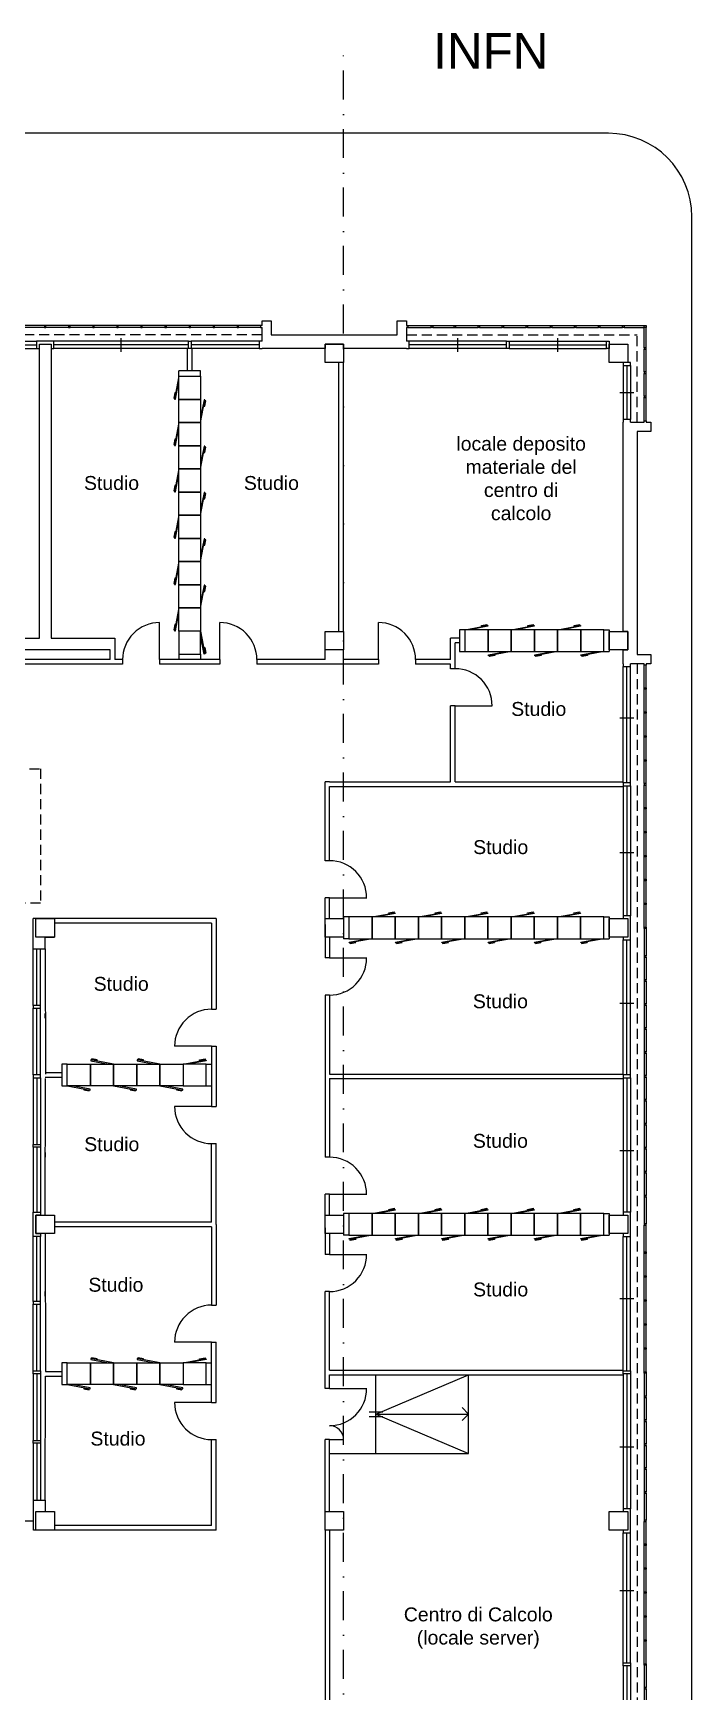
# Model space of a CAD drawing. Header units: millimetres. Extents: x 1461 to 2567, y 872 to 1347.
# Drawn here: x 2453 to 2566.7, y 1056.4 to 1342.8 of the extents above; entities that cross this region are included whole.
import ezdxf
from ezdxf.enums import TextEntityAlignment as Align

# ---------------------------------------------------------------- set-up
doc = ezdxf.new("R2010")
doc.units = ezdxf.units.MM
for name, pattern in [('CONTINUA', [0]), ('HIDDEN', [0.375, 0.25, -0.125]), ('TRATTO-PUNTO', [1, 0.5, -0.25, 0, -0.25])]:
    doc.linetypes.add(name, pattern=pattern)
for name, color, linetype in [('arredi', 143, 'Continuous'), ('DIVISIONE', 5, 'Continuous'), ('PROIEZIONI', 4, 'CONTINUA'), ('SEZIONI', 7, 'Continuous'), ('TESTO', 7, 'Continuous')]:
    doc.layers.add(name, color=color, linetype=linetype)
doc.styles.add('Arial', font='Arial.ttf')

# ---------------------------------------------------------------- blocks, each defined once
blk = doc.blocks.new('MODULOPARETEATTREZZATA')
at = {"linetype": 'Continuous'}
for p, q in [((47, 0), (0, 0)), ((0, 0), (0, -50)), ((47, 0), (56.2, -49.1)), ((47, -50), (47, 0)), ((54.3, -49.5), (47, -10.8)), ((54.9, -35.7), (55.9, -35.5)), ((57.1, -47.5), (54.9, -35.7)), ((55.9, -35.5), (58.1, -47.3)), ((0, -50), (47, -50)), ((56.2, -49.1), (54.3, -49.5)), ((58.1, -47.3), (57.1, -47.5))]:
    blk.add_line(p, q, dxfattribs=at)

msp = doc.modelspace()

# ---------------------------------------------------------------- linework, layer by layer
at = {"layer": 'arredi'}
for p, q in [((2478.13, 1283.55), (2478.13, 1284.47)), ((2481.89, 1284.47), (2478.13, 1284.47)), ((2481.89, 1283.55), (2481.89, 1284.47)), ((2551.54, 1239.79), (2552.46, 1239.79)), ((2552.46, 1239.79), (2552.46, 1236.03)), ((2478.13, 1235.55), (2478.13, 1234.63)), ((2481.89, 1235.55), (2481.89, 1234.63)), ((2551.54, 1236.03), (2552.46, 1236.03)), ((2506.57, 1190.19), (2506.57, 1186.43)), ((2507.51, 1190.19), (2506.57, 1190.19)), ((2551.51, 1190.19), (2552.46, 1190.19)), ((2552.46, 1190.19), (2552.46, 1186.43)), ((2507.51, 1186.43), (2506.57, 1186.43)), ((2551.51, 1186.43), (2552.46, 1186.43)), ((2482.86, 1164.79), (2483.78, 1164.79)), ((2482.86, 1161.03), (2483.78, 1161.03)), ((2507.51, 1138.99), (2506.57, 1138.99)), ((2551.51, 1138.99), (2552.46, 1138.99)), ((2552.46, 1138.99), (2552.46, 1135.23)), ((2507.51, 1135.23), (2506.57, 1135.23)), ((2551.51, 1135.23), (2552.46, 1135.23)), ((2482.86, 1113.2), (2483.78, 1113.2)), ((2482.86, 1109.44), (2483.78, 1109.44))]:
    msp.add_line(p, q, dxfattribs=at)
at = {"layer": 'arredi', "ltscale": 0.5}
for p, q in [((2526.62, 1239.79), (2526.62, 1236.03)), ((2527.54, 1239.79), (2526.62, 1239.79)), ((2552.46, 1236.31), (2552.46, 1239.51)), ((2526.62, 1236.03), (2527.54, 1236.03)), ((2506.57, 1189.91), (2506.57, 1186.71)), ((2457.94, 1164.79), (2457.94, 1161.03)), ((2458.86, 1164.79), (2457.94, 1164.79)), ((2457.94, 1161.03), (2458.86, 1161.03)), ((2552.46, 1135.51), (2552.46, 1138.71)), ((2457.94, 1113.2), (2457.94, 1109.44)), ((2458.86, 1113.2), (2457.94, 1113.2)), ((2457.94, 1109.44), (2458.86, 1109.44))]:
    msp.add_line(p, q, dxfattribs=at)
at = {"layer": 'DIVISIONE', "color": 200, "linetype": 'TRATTO-PUNTO', "ltscale": 10}
msp.add_line((2506.57, 917.25), (2506.57, 1339.72), dxfattribs=at)
at = {"layer": 'PROIEZIONI', "linetype": 'Continuous', "ltscale": 0.5}
for p, q in [((2552.32, 1325.51), (1540.49, 1325.51)), ((2566.72, 963.72), (2566.72, 1311.11))]:
    msp.add_line(p, q, dxfattribs=at)
at = {"layer": 'PROIEZIONI', "ltscale": 0.5}
for p, q in [((2454.93, 1292.32), (2451.01, 1292.32)), ((2454.93, 1291.96), (2451.01, 1291.96)), ((2459.09, 1292.32), (2455.17, 1292.32)), ((2459.09, 1291.96), (2455.17, 1291.96)), ((2463.25, 1292.32), (2459.33, 1292.32)), ((2463.25, 1291.96), (2459.33, 1291.96)), ((2467.41, 1292.32), (2463.49, 1292.32)), ((2467.41, 1291.96), (2463.49, 1291.96)), ((2471.57, 1292.32), (2467.65, 1292.32)), ((2471.57, 1291.96), (2467.65, 1291.96)), ((2475.73, 1292.32), (2471.81, 1292.32)), ((2475.73, 1291.96), (2471.81, 1291.96)), ((2479.89, 1292.32), (2475.97, 1292.32)), ((2479.89, 1291.96), (2475.97, 1291.96)), ((2484.05, 1292.32), (2480.13, 1292.32)), ((2484.05, 1291.96), (2480.13, 1291.96)), ((2488.21, 1292.32), (2484.29, 1292.32)), ((2488.21, 1291.96), (2484.29, 1291.96)), ((2492.25, 1292.32), (2488.45, 1292.32)), ((2492.25, 1291.96), (2488.45, 1291.96)), ((2517.69, 1292.32), (2521.73, 1292.32)), ((2517.69, 1291.96), (2521.73, 1291.96)), ((2521.97, 1292.32), (2525.89, 1292.32)), ((2521.97, 1291.96), (2525.89, 1291.96)), ((2525.89, 1292.32), (2529.81, 1292.32)), ((2525.89, 1291.96), (2529.81, 1291.96)), ((2530.05, 1292.32), (2533.97, 1292.32)), ((2530.05, 1291.96), (2533.97, 1291.96)), ((2534.21, 1292.32), (2538.13, 1292.32)), ((2534.21, 1291.96), (2538.13, 1291.96)), ((2538.37, 1292.32), (2542.29, 1292.32)), ((2538.37, 1291.96), (2542.29, 1291.96)), ((2542.53, 1292.32), (2546.45, 1292.32)), ((2542.53, 1291.96), (2546.45, 1291.96)), ((2546.69, 1292.32), (2550.61, 1292.32)), ((2546.69, 1291.96), (2550.61, 1291.96)), ((2550.85, 1292.32), (2554.77, 1292.32)), ((2550.85, 1291.96), (2554.77, 1291.96)), ((2555.01, 1292.32), (2558.51, 1292.32)), ((2555.01, 1291.96), (2558.51, 1291.96)), ((2558.51, 1288.46), (2558.51, 1291.96)), ((2558.86, 1288.46), (2558.86, 1291.96)), ((2430.33, 1289.6), (2453.57, 1289.6)), ((2430.33, 1288.96), (2453.57, 1288.96)), ((2479.77, 1289.6), (2456.53, 1289.6)), ((2479.77, 1288.96), (2456.53, 1288.96)), ((2468.15, 1287.76), (2468.15, 1290.16)), ((2492.01, 1289.6), (2480.25, 1289.6)), ((2492.01, 1288.96), (2480.25, 1288.96)), ((2534.71, 1289.6), (2517.93, 1289.6)), ((2534.71, 1288.96), (2517.93, 1288.96)), ((2526.32, 1287.76), (2526.32, 1290.16)), ((2535.19, 1289.6), (2551.98, 1289.6)), ((2535.19, 1288.96), (2551.98, 1288.96)), ((2543.58, 1287.76), (2543.58, 1290.16)), ((2430.33, 1288.32), (2453.57, 1288.32)), ((2479.77, 1288.32), (2456.53, 1288.32)), ((2492.01, 1288.32), (2480.25, 1288.32)), ((2534.71, 1288.32), (2517.93, 1288.32)), ((2535.19, 1288.32), (2551.98, 1288.32)), ((2558.51, 1284.3), (2558.51, 1288.22)), ((2558.86, 1284.3), (2558.86, 1288.22)), ((2554.86, 1285.43), (2554.86, 1276.1)), ((2555.5, 1285.43), (2555.5, 1276.1)), ((2556.14, 1285.43), (2556.14, 1276.1)), ((2558.51, 1280.14), (2558.51, 1284.06)), ((2558.86, 1280.14), (2558.86, 1284.06)), ((2554.3, 1280.77), (2556.7, 1280.77)), ((2558.51, 1275.86), (2558.51, 1279.96)), ((2558.86, 1275.86), (2558.86, 1279.96)), ((2554.86, 1213.33), (2554.86, 1233.42)), ((2555.5, 1213.33), (2555.5, 1233.42)), ((2556.14, 1213.33), (2556.14, 1233.42)), ((2558.48, 1229.74), (2558.48, 1233.64)), ((2558.83, 1229.74), (2558.83, 1233.64)), ((2558.48, 1225.61), (2558.48, 1229.5)), ((2558.83, 1225.61), (2558.83, 1229.5)), ((2554.3, 1224.56), (2556.7, 1224.56)), ((2558.48, 1221.48), (2558.48, 1225.37)), ((2558.83, 1221.48), (2558.83, 1225.37)), ((2558.48, 1217.34), (2558.48, 1221.24)), ((2558.83, 1217.34), (2558.83, 1221.24)), ((2558.48, 1213.21), (2558.48, 1217.1)), ((2558.83, 1213.21), (2558.83, 1217.1)), ((2554.86, 1212.85), (2554.86, 1190.39)), ((2555.5, 1212.85), (2555.5, 1190.39)), ((2556.14, 1212.85), (2556.14, 1190.39)), ((2558.48, 1209.1), (2558.48, 1212.99)), ((2558.83, 1209.1), (2558.83, 1212.99)), ((2558.48, 1204.96), (2558.48, 1208.86)), ((2558.83, 1204.96), (2558.83, 1208.86)), ((2558.48, 1200.83), (2558.48, 1204.72)), ((2558.83, 1200.83), (2558.83, 1204.72)), ((2554.3, 1201.33), (2556.7, 1201.33)), ((2558.48, 1196.69), (2558.48, 1200.59)), ((2558.83, 1196.69), (2558.83, 1200.59)), ((2558.48, 1192.56), (2558.48, 1196.45)), ((2558.83, 1192.56), (2558.83, 1196.45)), ((2558.48, 1188.43), (2558.48, 1192.32)), ((2558.83, 1188.43), (2558.83, 1192.32)), ((2554.86, 1162.91), (2554.86, 1186.23)), ((2555.5, 1162.91), (2555.5, 1186.23)), ((2556.14, 1162.91), (2556.14, 1186.23)), ((2558.48, 1188.19), (2558.48, 1183.46)), ((2558.83, 1188.19), (2558.83, 1183.46)), ((2452.97, 1174.91), (2452.97, 1184.71)), ((2453.61, 1174.91), (2453.61, 1184.71)), ((2454.25, 1174.91), (2454.25, 1184.71)), ((2455.05, 1184.71), (2455.07, 1163.07)), ((2558.48, 1183.22), (2558.48, 1179.32)), ((2558.83, 1183.22), (2558.83, 1179.32)), ((2558.48, 1179.08), (2558.48, 1175.19)), ((2558.83, 1179.08), (2558.83, 1175.19)), ((2452.97, 1162.91), (2452.97, 1174.43)), ((2453.61, 1162.91), (2453.61, 1174.43)), ((2454.25, 1162.91), (2454.25, 1174.43)), ((2554.3, 1175.29), (2556.7, 1175.29)), ((2558.48, 1174.95), (2558.48, 1171.06)), ((2558.83, 1174.95), (2558.83, 1171.06)), ((2558.48, 1170.82), (2558.48, 1166.92)), ((2558.83, 1170.82), (2558.83, 1166.92)), ((2558.48, 1166.68), (2558.48, 1162.79)), ((2558.83, 1166.68), (2558.83, 1162.79)), ((2452.97, 1162.43), (2452.97, 1150.91)), ((2453.61, 1162.43), (2453.61, 1150.91)), ((2454.25, 1162.43), (2454.25, 1150.91)), ((2455.05, 1138.71), (2455.07, 1162.27)), ((2554.86, 1162.43), (2554.86, 1139.19)), ((2555.5, 1162.43), (2555.5, 1139.19)), ((2556.14, 1162.43), (2556.14, 1139.19)), ((2558.48, 1162.55), (2558.48, 1158.66)), ((2558.83, 1162.55), (2558.83, 1158.66)), ((2558.48, 1158.42), (2558.48, 1154.52)), ((2558.83, 1158.42), (2558.83, 1154.52)), ((2558.48, 1154.28), (2558.48, 1150.39)), ((2558.83, 1154.28), (2558.83, 1150.39)), ((2452.97, 1150.43), (2452.97, 1139.19)), ((2453.61, 1150.43), (2453.61, 1139.19)), ((2454.25, 1150.43), (2454.25, 1139.19)), ((2554.3, 1149.89), (2556.7, 1149.89)), ((2558.48, 1150.15), (2558.48, 1146.25)), ((2558.83, 1150.15), (2558.83, 1146.25)), ((2558.48, 1146.01), (2558.48, 1142.12)), ((2558.83, 1146.01), (2558.83, 1142.12)), ((2558.48, 1141.88), (2558.48, 1137.23)), ((2558.83, 1141.88), (2558.83, 1137.23)), ((2452.97, 1123.79), (2452.97, 1135.03)), ((2453.61, 1123.79), (2453.61, 1135.03)), ((2454.25, 1123.79), (2454.25, 1135.03)), ((2455.05, 1135.51), (2455.07, 1111.72)), ((2554.86, 1111.79), (2554.86, 1135.03)), ((2555.5, 1111.79), (2555.5, 1135.03)), ((2556.14, 1111.79), (2556.14, 1135.03)), ((2558.48, 1132.34), (2558.48, 1136.99)), ((2558.83, 1132.34), (2558.83, 1136.99)), ((2558.48, 1128.21), (2558.48, 1132.1)), ((2558.83, 1128.21), (2558.83, 1132.1)), ((2558.48, 1124.07), (2558.48, 1127.97)), ((2558.83, 1124.07), (2558.83, 1127.97)), ((2452.97, 1111.8), (2452.97, 1123.31)), ((2453.61, 1111.8), (2453.61, 1123.31)), ((2454.25, 1111.8), (2454.25, 1123.31)), ((2554.3, 1124.33), (2556.7, 1124.33)), ((2558.48, 1119.94), (2558.48, 1123.83)), ((2558.83, 1119.94), (2558.83, 1123.83)), ((2558.48, 1115.81), (2558.48, 1119.7)), ((2558.83, 1115.81), (2558.83, 1119.7)), ((2558.48, 1111.67), (2558.48, 1115.57)), ((2558.83, 1111.67), (2558.83, 1115.57)), ((2452.97, 1111.32), (2452.97, 1099.8)), ((2453.61, 1111.32), (2453.61, 1099.8)), ((2454.25, 1111.32), (2454.25, 1099.8)), ((2558.48, 1111.35), (2558.48, 1107.46)), ((2558.83, 1111.35), (2558.83, 1107.46)), ((2455.05, 1089.51), (2455.07, 1110.92)), ((2504.17, 1108.75), (2510.57, 1108.75)), ((2512.17, 1097.55), (2512.17, 1111.15)), ((2528.17, 1097.55), (2528.17, 1111.15)), ((2554.86, 1111.23), (2554.86, 1088)), ((2555.5, 1111.23), (2555.5, 1088)), ((2556.14, 1111.23), (2556.14, 1088)), ((2558.48, 1107.22), (2558.48, 1103.33)), ((2558.83, 1107.22), (2558.83, 1103.33)), ((2510.97, 1104.75), (2513.37, 1104.75)), ((2510.97, 1103.95), (2513.37, 1103.95)), ((2512.17, 1104.35), (2528.17, 1104.35)), ((2528.17, 1104.35), (2527.04, 1105.48)), ((2528.17, 1104.35), (2527.04, 1103.22)), ((2558.48, 1103.09), (2558.48, 1099.19)), ((2558.83, 1103.09), (2558.83, 1099.19)), ((2504.17, 1099.95), (2506.57, 1099.95)), ((2452.97, 1099.32), (2452.97, 1089.51)), ((2453.61, 1099.32), (2453.61, 1089.51)), ((2454.25, 1099.32), (2454.25, 1089.51)), ((2504.17, 1097.55), (2528.17, 1097.55)), ((2554.3, 1098.69), (2556.7, 1098.69)), ((2558.48, 1098.95), (2558.48, 1095.06)), ((2558.83, 1098.95), (2558.83, 1095.06)), ((2558.48, 1094.82), (2558.48, 1090.93)), ((2558.83, 1094.82), (2558.83, 1090.93)), ((2558.48, 1090.69), (2558.48, 1086.04)), ((2558.83, 1090.69), (2558.83, 1086.04)), ((2429.69, 1085.92), (2452.97, 1085.92)), ((2558.48, 1081.92), (2558.48, 1085.8)), ((2558.83, 1081.92), (2558.83, 1085.8)), ((2554.86, 1061.37), (2554.86, 1083.84)), ((2555.5, 1061.37), (2555.5, 1083.84)), ((2556.14, 1061.37), (2556.14, 1083.84)), ((2558.48, 1077.79), (2558.48, 1081.68)), ((2558.83, 1077.79), (2558.83, 1081.68)), ((2558.48, 1073.66), (2558.48, 1077.55)), ((2558.83, 1073.66), (2558.83, 1077.55)), ((2554.3, 1073.91), (2556.7, 1073.91)), ((2558.48, 1069.52), (2558.48, 1073.42)), ((2558.83, 1069.52), (2558.83, 1073.42)), ((2558.48, 1065.39), (2558.48, 1069.28)), ((2558.83, 1065.39), (2558.83, 1069.28)), ((2558.48, 1061.25), (2558.48, 1065.15)), ((2558.83, 1061.25), (2558.83, 1065.15)), ((2554.86, 1060.89), (2554.86, 1038.43)), ((2555.5, 1060.89), (2555.5, 1038.43)), ((2556.14, 1060.89), (2556.14, 1038.43)), ((2558.48, 1061.01), (2558.48, 1057.12)), ((2558.83, 1061.01), (2558.83, 1057.12)), ((2558.48, 1056.88), (2558.48, 1052.99)), ((2558.83, 1056.88), (2558.83, 1052.99))]:
    msp.add_line(p, q, dxfattribs=at)
at = {"layer": 'PROIEZIONI', "color": 143, "linetype": 'HIDDEN', "ltscale": 7}
for p, q in [((2492.49, 1290.72), (2305.69, 1290.72)), ((2517.45, 1290.72), (2557.26, 1290.72)), ((2557.26, 1275.62), (2557.26, 1290.72)), ((2557.26, 1233.9), (2557.26, 983.51))]:
    msp.add_line(p, q, dxfattribs=at)
at = {"layer": 'PROIEZIONI'}
for p, q in [((2474.81, 1234.63), (2474.81, 1241.03)), ((2485.21, 1234.63), (2485.21, 1241.03)), ((2512.61, 1234.63), (2512.61, 1241.03)), ((2525.85, 1226.65), (2532.25, 1226.65)), ((2504.17, 1193.51), (2510.57, 1193.51)), ((2504.17, 1183.11), (2510.57, 1183.11)), ((2483.78, 1167.87), (2477.38, 1167.87)), ((2483.78, 1157.47), (2477.38, 1157.47)), ((2504.17, 1142.31), (2510.57, 1142.31)), ((2506.57, 1138.99), (2506.57, 1135.23)), ((2504.17, 1131.91), (2510.57, 1131.91)), ((2483.78, 1116.76), (2477.38, 1116.76)), ((2512.17, 1104.35), (2528.17, 1111.15)), ((2483.78, 1106.36), (2477.38, 1106.36)), ((2512.17, 1104.35), (2528.17, 1097.55))]:
    msp.add_line(p, q, dxfattribs=at)
at = {"layer": 'PROIEZIONI', "color": 143, "linetype": 'HIDDEN', "ltscale": 7}
msp.add_lwpolyline([(2433.94, 1215.78), (2454.25, 1215.78), (2454.25, 1192.58), (2433.94, 1192.58)], close=True, dxfattribs=at)
at = {"layer": 'PROIEZIONI', "ltscale": 0.5}
for centre, radius, start, end in [((2552.32, 1311.11), 14.4, 0, 90), ((2504.17, 1108.74), 6.39, 270, 0.1184), ((2504.17, 1099.93), 2.42, 0.5817, 90)]:
    msp.add_arc(centre, radius, start, end, dxfattribs=at)
at = {"layer": 'PROIEZIONI'}
for centre, start, end in [((2474.79, 1234.63), 89.8816, 180), ((2485.22, 1234.63), 0, 90.1184), ((2512.62, 1234.63), 0, 90.1184), ((2525.85, 1226.67), 359.8816, 90), ((2504.17, 1193.52), 359.8816, 90), ((2504.17, 1183.09), 270, 0.1184), ((2483.78, 1167.88), 90, 180.1184), ((2483.78, 1157.45), 179.8816, 270), ((2504.17, 1142.32), 359.8816, 90), ((2504.17, 1131.9), 270, 0.1184), ((2483.78, 1116.77), 90, 180.1184), ((2483.78, 1106.34), 179.8816, 270)]:
    msp.add_arc(centre, 6.39, start, end, dxfattribs=at)
at = {"layer": 'SEZIONI', "ltscale": 0.5}
for p, q in [((2454.93, 1292.32), (2454.93, 1291.96)), ((2455.17, 1292.32), (2454.93, 1292.32)), ((2454.93, 1291.96), (2455.17, 1291.96)), ((2455.17, 1291.96), (2455.17, 1292.32)), ((2459.09, 1292.32), (2459.09, 1291.96)), ((2459.33, 1292.32), (2459.09, 1292.32)), ((2459.09, 1291.96), (2459.33, 1291.96)), ((2459.33, 1291.96), (2459.33, 1292.32)), ((2463.25, 1292.32), (2463.25, 1291.96)), ((2463.49, 1292.32), (2463.25, 1292.32)), ((2463.25, 1291.96), (2463.49, 1291.96)), ((2463.49, 1291.96), (2463.49, 1292.32)), ((2467.41, 1292.32), (2467.41, 1291.96)), ((2467.65, 1292.32), (2467.41, 1292.32)), ((2467.41, 1291.96), (2467.65, 1291.96)), ((2467.65, 1291.96), (2467.65, 1292.32)), ((2471.57, 1292.32), (2471.57, 1291.96)), ((2471.81, 1292.32), (2471.57, 1292.32)), ((2471.57, 1291.96), (2471.81, 1291.96)), ((2471.81, 1291.96), (2471.81, 1292.32)), ((2475.73, 1292.32), (2475.73, 1291.96)), ((2475.97, 1292.32), (2475.73, 1292.32)), ((2475.73, 1291.96), (2475.97, 1291.96)), ((2475.97, 1291.96), (2475.97, 1292.32)), ((2479.89, 1292.32), (2479.89, 1291.96)), ((2480.13, 1292.32), (2479.89, 1292.32)), ((2479.89, 1291.96), (2480.13, 1291.96)), ((2480.13, 1291.96), (2480.13, 1292.32)), ((2484.05, 1292.32), (2484.05, 1291.96)), ((2484.29, 1292.32), (2484.05, 1292.32)), ((2484.05, 1291.96), (2484.29, 1291.96)), ((2484.29, 1291.96), (2484.29, 1292.32)), ((2488.21, 1292.32), (2488.21, 1291.96)), ((2488.45, 1292.32), (2488.21, 1292.32)), ((2488.21, 1291.96), (2488.45, 1291.96)), ((2488.45, 1291.96), (2488.45, 1292.32)), ((2492.25, 1292.32), (2492.25, 1291.96)), ((2492.49, 1292.32), (2492.25, 1292.32)), ((2492.25, 1291.96), (2492.49, 1291.96)), ((2492.49, 1292.32), (2492.49, 1293.12)), ((2492.49, 1293.12), (2494.09, 1293.12)), ((2492.49, 1289.6), (2492.49, 1291.96)), ((2494.09, 1293.12), (2494.09, 1290.72)), ((2515.85, 1290.72), (2515.85, 1293.12)), ((2515.85, 1293.12), (2517.45, 1293.12)), ((2517.45, 1293.12), (2517.45, 1292.32)), ((2517.45, 1292.32), (2517.69, 1292.32)), ((2517.45, 1291.96), (2517.45, 1289.6)), ((2517.69, 1291.96), (2517.45, 1291.96)), ((2517.69, 1292.32), (2517.69, 1291.96)), ((2521.73, 1291.96), (2521.73, 1292.32)), ((2521.73, 1292.32), (2521.97, 1292.32)), ((2521.97, 1291.96), (2521.73, 1291.96)), ((2521.97, 1292.32), (2521.97, 1291.96)), ((2525.65, 1291.96), (2525.65, 1292.32)), ((2525.65, 1292.32), (2525.89, 1292.32)), ((2525.89, 1291.96), (2525.65, 1291.96)), ((2525.89, 1292.32), (2525.89, 1291.96)), ((2529.81, 1291.96), (2529.81, 1292.32)), ((2529.81, 1292.32), (2530.05, 1292.32)), ((2530.05, 1291.96), (2529.81, 1291.96)), ((2530.05, 1292.32), (2530.05, 1291.96)), ((2533.97, 1291.96), (2533.97, 1292.32)), ((2533.97, 1292.32), (2534.21, 1292.32)), ((2534.21, 1291.96), (2533.97, 1291.96)), ((2534.21, 1292.32), (2534.21, 1291.96)), ((2538.13, 1291.96), (2538.13, 1292.32)), ((2538.13, 1292.32), (2538.37, 1292.32)), ((2538.37, 1291.96), (2538.13, 1291.96)), ((2538.37, 1292.32), (2538.37, 1291.96)), ((2542.29, 1291.96), (2542.29, 1292.32)), ((2542.29, 1292.32), (2542.53, 1292.32)), ((2542.53, 1291.96), (2542.29, 1291.96)), ((2542.53, 1292.32), (2542.53, 1291.96)), ((2546.45, 1291.96), (2546.45, 1292.32)), ((2546.45, 1292.32), (2546.69, 1292.32)), ((2546.69, 1291.96), (2546.45, 1291.96)), ((2546.69, 1292.32), (2546.69, 1291.96)), ((2550.61, 1291.96), (2550.61, 1292.32)), ((2550.61, 1292.32), (2550.85, 1292.32)), ((2550.85, 1291.96), (2550.61, 1291.96)), ((2550.85, 1292.32), (2550.85, 1291.96)), ((2554.77, 1291.96), (2554.77, 1292.32)), ((2554.77, 1292.32), (2555.01, 1292.32)), ((2555.01, 1291.96), (2554.77, 1291.96)), ((2555.01, 1292.32), (2555.01, 1291.96)), ((2558.51, 1292.32), (2558.86, 1292.32)), ((2558.51, 1291.96), (2558.51, 1292.32)), ((2558.86, 1291.96), (2558.51, 1291.96)), ((2558.86, 1292.32), (2558.86, 1291.96)), ((2453.57, 1289.6), (2453.57, 1288.32)), ((2456.53, 1289.6), (2453.57, 1289.6)), ((2454.05, 1238.31), (2454.05, 1289.12)), ((2454.05, 1289.12), (2456.05, 1289.12)), ((2454.05, 1288.32), (2454.05, 1289.12)), ((2454.05, 1289.12), (2456.05, 1289.12)), ((2456.05, 1289.12), (2456.05, 1238.31)), ((2456.05, 1289.12), (2456.05, 1288.32)), ((2456.53, 1288.32), (2456.53, 1289.6)), ((2479.77, 1289.6), (2480.25, 1289.6)), ((2479.77, 1288.32), (2479.77, 1289.6)), ((2480.25, 1289.6), (2480.25, 1288.32)), ((2492.01, 1289.6), (2492.01, 1288.32)), ((2492.49, 1289.6), (2492.01, 1289.6)), ((2494.09, 1290.72), (2515.85, 1290.72)), ((2503.37, 1289.12), (2506.57, 1289.12)), ((2503.37, 1285.92), (2503.37, 1289.12)), ((2506.57, 1289.12), (2503.37, 1289.12)), ((2503.37, 1289.12), (2503.37, 1288.32)), ((2506.57, 1289.12), (2506.57, 1285.92)), ((2506.57, 1288.32), (2506.57, 1289.12)), ((2517.93, 1289.6), (2517.45, 1289.6)), ((2517.93, 1288.32), (2517.93, 1289.6)), ((2534.71, 1289.6), (2535.19, 1289.6)), ((2534.71, 1288.32), (2534.71, 1289.6)), ((2535.19, 1289.6), (2535.19, 1288.32)), ((2551.98, 1289.6), (2552.46, 1289.6)), ((2551.98, 1288.32), (2551.98, 1289.6)), ((2552.46, 1289.6), (2552.46, 1288.32)), ((2552.46, 1285.92), (2552.46, 1289.12)), ((2552.46, 1289.12), (2555.66, 1289.12)), ((2555.66, 1289.12), (2555.66, 1285.92)), ((2453.57, 1288.32), (2454.05, 1288.32)), ((2456.05, 1288.32), (2456.53, 1288.32)), ((2479.61, 1284.47), (2479.61, 1288.32)), ((2480.25, 1288.32), (2479.77, 1288.32)), ((2480.41, 1284.47), (2480.41, 1288.32)), ((2492.01, 1288.32), (2492.49, 1288.32)), ((2503.37, 1288.32), (2492.49, 1288.32)), ((2517.45, 1288.32), (2506.57, 1288.32)), ((2517.45, 1288.32), (2517.93, 1288.32)), ((2535.19, 1288.32), (2534.71, 1288.32)), ((2552.46, 1288.32), (2551.98, 1288.32)), ((2558.86, 1288.46), (2558.51, 1288.46)), ((2558.51, 1288.46), (2558.51, 1288.22)), ((2558.51, 1288.22), (2558.86, 1288.22)), ((2558.86, 1288.22), (2558.86, 1288.46)), ((2506.57, 1285.92), (2503.37, 1285.92)), ((2505.77, 1239.51), (2505.77, 1285.92)), ((2506.57, 1239.51), (2506.57, 1285.92)), ((2555.66, 1285.92), (2552.46, 1285.92)), ((2554.86, 1285.91), (2554.86, 1285.43)), ((2556.14, 1285.91), (2554.86, 1285.91)), ((2554.86, 1285.43), (2556.14, 1285.43)), ((2556.14, 1285.43), (2556.14, 1285.91)), ((2558.86, 1284.3), (2558.51, 1284.3)), ((2558.51, 1284.3), (2558.51, 1284.06)), ((2558.51, 1284.06), (2558.86, 1284.06)), ((2558.86, 1284.06), (2558.86, 1284.3)), ((2558.86, 1280.14), (2558.51, 1280.14)), ((2558.51, 1280.14), (2558.51, 1279.9)), ((2558.51, 1279.9), (2558.86, 1279.9)), ((2558.86, 1279.9), (2558.86, 1280.14)), ((2554.86, 1276.1), (2554.86, 1275.62)), ((2556.14, 1276.1), (2554.86, 1276.1)), ((2554.86, 1239.51), (2554.86, 1275.62)), ((2556.14, 1275.62), (2556.14, 1276.1)), ((2556.14, 1275.62), (2558.51, 1275.62)), ((2558.51, 1275.86), (2558.86, 1275.86)), ((2558.51, 1275.62), (2558.51, 1275.86)), ((2558.86, 1275.86), (2558.86, 1275.62)), ((2558.86, 1275.62), (2559.66, 1275.62)), ((2559.66, 1275.62), (2559.66, 1274.02)), ((2557.26, 1274.02), (2557.26, 1235.5)), ((2559.66, 1274.02), (2557.26, 1274.02)), ((2443.05, 1238.31), (2454.05, 1238.31)), ((2456.05, 1238.31), (2467.05, 1238.31)), ((2467.05, 1238.31), (2467.05, 1234.63)), ((2503.37, 1236.31), (2503.37, 1239.51)), ((2503.37, 1239.51), (2506.57, 1239.51)), ((2506.57, 1239.51), (2506.57, 1236.31)), ((2525.05, 1234.63), (2525.05, 1238.31)), ((2526.62, 1238.31), (2525.05, 1238.31)), ((2526.62, 1237.51), (2525.85, 1237.51)), ((2525.85, 1233.05), (2525.85, 1237.51)), ((2552.46, 1239.51), (2555.66, 1239.51)), ((2555.66, 1239.51), (2554.86, 1239.51)), ((2555.66, 1239.51), (2555.66, 1236.31)), ((2555.66, 1236.31), (2555.66, 1239.51)), ((2466.25, 1236.31), (2443.85, 1236.31)), ((2466.25, 1234.63), (2443.85, 1234.63)), ((2466.25, 1234.63), (2466.25, 1236.31)), ((2468.41, 1234.63), (2467.05, 1234.63)), ((2468.41, 1234.63), (2468.41, 1233.83)), ((2468.41, 1234.63), (2468.41, 1233.83)), ((2485.21, 1234.63), (2474.81, 1234.63)), ((2474.81, 1234.63), (2474.81, 1233.83)), ((2485.21, 1234.63), (2485.21, 1233.83)), ((2503.37, 1234.63), (2491.61, 1234.63)), ((2491.61, 1234.63), (2491.61, 1233.83)), ((2506.57, 1236.31), (2503.37, 1236.31)), ((2503.37, 1234.63), (2503.37, 1236.31)), ((2506.57, 1233.83), (2506.57, 1236.31)), ((2506.57, 1233.83), (2506.57, 1236.31)), ((2512.61, 1234.63), (2506.57, 1234.63)), ((2512.61, 1234.63), (2512.61, 1233.83)), ((2525.05, 1234.63), (2519.01, 1234.63)), ((2519.01, 1234.63), (2519.01, 1233.83)), ((2555.66, 1236.31), (2552.46, 1236.31)), ((2554.86, 1236.31), (2555.66, 1236.31)), ((2554.86, 1233.9), (2554.86, 1236.31)), ((2557.26, 1235.5), (2559.66, 1235.5)), ((2559.66, 1235.5), (2559.66, 1233.9)), ((2455.05, 1233.83), (2441.69, 1233.83)), ((2468.41, 1233.83), (2441.69, 1233.83)), ((2485.21, 1233.83), (2474.81, 1233.83)), ((2506.57, 1233.83), (2491.61, 1233.83)), ((2512.61, 1233.83), (2506.57, 1233.83)), ((2525.05, 1233.83), (2519.01, 1233.83)), ((2525.05, 1233.05), (2525.05, 1233.83)), ((2525.85, 1233.05), (2525.05, 1233.05)), ((2554.86, 1233.9), (2554.86, 1233.42)), ((2554.86, 1233.42), (2556.14, 1233.42)), ((2558.48, 1233.9), (2556.14, 1233.9)), ((2556.14, 1233.42), (2556.14, 1233.9)), ((2558.48, 1233.66), (2558.48, 1233.9)), ((2558.48, 1233.64), (2558.48, 1233.88)), ((2558.83, 1233.64), (2558.48, 1233.64)), ((2559.66, 1233.9), (2558.83, 1233.9)), ((2558.83, 1233.9), (2558.83, 1233.66)), ((2558.83, 1233.88), (2558.83, 1233.64)), ((2558.48, 1229.74), (2558.83, 1229.74)), ((2558.48, 1229.5), (2558.48, 1229.74)), ((2558.83, 1229.5), (2558.48, 1229.5)), ((2558.83, 1229.74), (2558.83, 1229.5)), ((2525.05, 1213.51), (2525.05, 1226.65)), ((2525.85, 1226.65), (2525.05, 1226.65)), ((2525.85, 1213.51), (2525.85, 1226.65)), ((2558.48, 1225.61), (2558.83, 1225.61)), ((2558.48, 1225.37), (2558.48, 1225.61)), ((2558.83, 1225.37), (2558.48, 1225.37)), ((2558.83, 1225.61), (2558.83, 1225.37)), ((2558.48, 1221.48), (2558.83, 1221.48)), ((2558.48, 1221.24), (2558.48, 1221.48)), ((2558.83, 1221.24), (2558.48, 1221.24)), ((2558.83, 1221.48), (2558.83, 1221.24)), ((2558.48, 1217.34), (2558.83, 1217.34)), ((2558.48, 1217.1), (2558.48, 1217.34)), ((2558.83, 1217.34), (2558.83, 1217.1)), ((2558.83, 1217.1), (2558.48, 1217.1)), ((2504.17, 1213.51), (2503.37, 1213.51)), ((2503.37, 1199.91), (2503.37, 1213.51)), ((2504.17, 1213.51), (2525.05, 1213.51)), ((2504.17, 1213.51), (2504.17, 1213.51)), ((2504.17, 1212.71), (2554.86, 1212.71)), ((2504.17, 1199.91), (2504.17, 1212.71)), ((2525.85, 1213.51), (2554.86, 1213.51)), ((2556.14, 1213.33), (2554.86, 1213.33)), ((2554.86, 1213.33), (2554.86, 1212.85)), ((2554.86, 1212.85), (2556.14, 1212.85)), ((2556.14, 1212.85), (2556.14, 1213.33)), ((2558.83, 1213.21), (2558.48, 1213.21)), ((2558.48, 1213.21), (2558.48, 1212.97)), ((2558.48, 1212.97), (2558.83, 1212.97)), ((2558.83, 1212.97), (2558.83, 1213.21)), ((2558.48, 1209.1), (2558.83, 1209.1)), ((2558.48, 1208.86), (2558.48, 1209.1)), ((2558.83, 1208.86), (2558.48, 1208.86)), ((2558.83, 1209.1), (2558.83, 1208.86)), ((2558.48, 1204.96), (2558.83, 1204.96)), ((2558.48, 1204.72), (2558.48, 1204.96)), ((2558.83, 1204.72), (2558.48, 1204.72)), ((2558.83, 1204.96), (2558.83, 1204.72)), ((2558.48, 1200.83), (2558.83, 1200.83)), ((2558.48, 1200.59), (2558.48, 1200.83)), ((2558.83, 1200.59), (2558.48, 1200.59)), ((2558.83, 1200.83), (2558.83, 1200.59)), ((2504.17, 1199.91), (2503.37, 1199.91)), ((2558.48, 1196.69), (2558.83, 1196.69)), ((2558.48, 1196.45), (2558.48, 1196.69)), ((2558.83, 1196.45), (2558.48, 1196.45)), ((2558.83, 1196.69), (2558.83, 1196.45)), ((2503.37, 1188.91), (2503.37, 1193.51)), ((2504.17, 1193.51), (2503.37, 1193.51)), ((2504.17, 1189.91), (2504.17, 1193.51)), ((2558.48, 1192.56), (2558.83, 1192.56)), ((2558.48, 1192.32), (2558.48, 1192.56)), ((2558.83, 1192.32), (2558.48, 1192.32)), ((2558.83, 1192.56), (2558.83, 1192.32)), ((2484.58, 1189.91), (2452.97, 1189.91)), ((2453.45, 1189.91), (2456.65, 1189.91)), ((2453.45, 1186.71), (2453.45, 1189.91)), ((2456.65, 1189.91), (2456.65, 1186.71)), ((2483.78, 1189.11), (2456.65, 1189.11)), ((2483.78, 1189.11), (2483.78, 1174.27)), ((2484.58, 1189.91), (2484.58, 1174.27)), ((2503.37, 1189.91), (2506.57, 1189.91)), ((2503.37, 1186.71), (2503.37, 1189.91)), ((2503.37, 1188.91), (2503.37, 1183.11)), ((2552.46, 1186.71), (2552.46, 1189.91)), ((2552.46, 1189.91), (2555.66, 1189.91)), ((2554.86, 1190.39), (2554.86, 1189.91)), ((2556.14, 1190.39), (2554.86, 1190.39)), ((2554.86, 1189.91), (2555.66, 1189.91)), ((2555.66, 1189.91), (2555.66, 1186.71)), ((2555.66, 1189.91), (2555.66, 1186.71)), ((2556.14, 1186.23), (2556.14, 1190.39)), ((2456.65, 1186.71), (2453.45, 1186.71)), ((2455.05, 1186.71), (2456.65, 1186.71)), ((2455.05, 1184.71), (2455.05, 1186.71)), ((2506.57, 1186.71), (2503.37, 1186.71)), ((2504.17, 1186.71), (2504.17, 1183.11)), ((2555.66, 1186.71), (2552.46, 1186.71)), ((2555.66, 1186.71), (2554.86, 1186.71)), ((2554.86, 1186.71), (2554.86, 1186.23)), ((2554.86, 1186.23), (2556.14, 1186.23)), ((2558.48, 1188.43), (2558.83, 1188.43)), ((2558.48, 1188.19), (2558.48, 1188.43)), ((2558.83, 1188.19), (2558.48, 1188.19)), ((2558.83, 1188.43), (2558.83, 1188.19)), ((2453.05, 1184.71), (2455.05, 1184.71)), ((2504.17, 1183.11), (2503.37, 1183.11)), ((2558.83, 1183.46), (2558.48, 1183.46)), ((2558.48, 1183.46), (2558.48, 1183.22)), ((2558.48, 1183.22), (2558.83, 1183.22)), ((2558.83, 1183.22), (2558.83, 1183.46)), ((2558.83, 1179.32), (2558.48, 1179.32)), ((2558.48, 1179.32), (2558.48, 1179.08)), ((2558.48, 1179.08), (2558.83, 1179.08)), ((2558.83, 1179.08), (2558.83, 1179.32)), ((2452.97, 1174.91), (2452.97, 1174.43)), ((2454.25, 1174.91), (2452.97, 1174.91)), ((2452.97, 1174.43), (2454.25, 1174.43)), ((2454.25, 1174.43), (2454.25, 1174.91)), ((2483.78, 1174.27), (2484.58, 1174.27)), ((2503.37, 1176.71), (2503.37, 1148.71)), ((2504.17, 1176.71), (2503.37, 1176.71)), ((2504.17, 1176.71), (2504.17, 1163.07)), ((2558.83, 1175.19), (2558.48, 1175.19)), ((2558.48, 1175.19), (2558.48, 1174.95)), ((2558.48, 1174.95), (2558.83, 1174.95)), ((2558.83, 1174.95), (2558.83, 1175.19)), ((2455.05, 1172.71), (2455.05, 1173.51)), ((2558.83, 1171.06), (2558.48, 1171.06)), ((2558.48, 1171.06), (2558.48, 1170.82)), ((2558.48, 1170.82), (2558.83, 1170.82)), ((2558.83, 1170.82), (2558.83, 1171.06)), ((2483.78, 1167.87), (2483.78, 1157.47)), ((2483.78, 1167.87), (2484.58, 1167.87)), ((2484.58, 1167.87), (2484.58, 1157.47)), ((2558.48, 1166.92), (2558.48, 1166.68)), ((2558.83, 1166.92), (2558.48, 1166.92)), ((2558.48, 1166.68), (2558.83, 1166.68)), ((2558.83, 1166.68), (2558.83, 1166.92)), ((2452.97, 1162.91), (2452.97, 1162.43)), ((2454.25, 1162.91), (2452.97, 1162.91)), ((2454.25, 1162.43), (2454.25, 1162.91)), ((2455.05, 1163.31), (2457.94, 1163.31)), ((2504.17, 1163.07), (2554.86, 1163.07)), ((2554.86, 1162.91), (2554.86, 1162.43)), ((2556.14, 1162.91), (2554.86, 1162.91)), ((2556.14, 1162.43), (2556.14, 1162.91)), ((2452.97, 1162.43), (2454.25, 1162.43)), ((2455.05, 1162.51), (2457.94, 1162.51)), ((2504.17, 1162.27), (2554.86, 1162.27)), ((2504.17, 1162.27), (2504.17, 1148.71)), ((2554.86, 1162.43), (2556.14, 1162.43)), ((2558.83, 1162.79), (2558.48, 1162.79)), ((2558.48, 1162.79), (2558.48, 1162.55)), ((2558.48, 1162.55), (2558.83, 1162.55)), ((2558.83, 1162.55), (2558.83, 1162.79)), ((2483.78, 1157.47), (2484.58, 1157.47)), ((2558.83, 1158.66), (2558.48, 1158.66)), ((2558.48, 1158.66), (2558.48, 1158.42)), ((2558.48, 1158.42), (2558.83, 1158.42)), ((2558.83, 1158.42), (2558.83, 1158.66)), ((2558.83, 1154.52), (2558.48, 1154.52)), ((2558.48, 1154.52), (2558.48, 1154.28)), ((2558.48, 1154.28), (2558.83, 1154.28)), ((2558.83, 1154.28), (2558.83, 1154.52)), ((2452.97, 1150.91), (2454.25, 1150.91)), ((2452.97, 1150.43), (2452.97, 1150.91)), ((2454.25, 1150.43), (2452.97, 1150.43)), ((2454.25, 1150.91), (2454.25, 1150.43)), ((2455.05, 1149.51), (2455.05, 1148.71)), ((2483.78, 1151.07), (2484.58, 1151.07)), ((2483.78, 1137.51), (2483.78, 1151.07)), ((2484.58, 1137.11), (2484.58, 1151.07)), ((2504.17, 1148.71), (2503.37, 1148.71)), ((2558.83, 1150.39), (2558.48, 1150.39)), ((2558.48, 1150.39), (2558.48, 1150.15)), ((2558.48, 1150.15), (2558.83, 1150.15)), ((2558.83, 1150.15), (2558.83, 1150.39)), ((2558.83, 1146.25), (2558.48, 1146.25)), ((2558.48, 1146.25), (2558.48, 1146.01)), ((2558.48, 1146.01), (2558.83, 1146.01)), ((2558.83, 1146.01), (2558.83, 1146.25)), ((2504.17, 1142.31), (2503.37, 1142.31)), ((2503.37, 1137.71), (2503.37, 1142.31)), ((2504.17, 1138.71), (2504.17, 1142.31)), ((2558.83, 1142.12), (2558.48, 1142.12)), ((2558.48, 1142.12), (2558.48, 1141.88)), ((2558.48, 1141.88), (2558.83, 1141.88)), ((2558.83, 1141.88), (2558.83, 1142.12)), ((2452.97, 1139.19), (2454.25, 1139.19)), ((2452.97, 1135.03), (2452.97, 1139.19)), ((2453.45, 1138.71), (2453.45, 1135.51)), ((2454.25, 1138.71), (2453.45, 1138.71)), ((2453.45, 1138.71), (2456.65, 1138.71)), ((2453.45, 1135.51), (2453.45, 1138.71)), ((2454.25, 1139.19), (2454.25, 1138.71)), ((2456.65, 1138.71), (2456.65, 1135.51)), ((2483.78, 1137.51), (2456.65, 1137.51)), ((2484.58, 1137.11), (2484.58, 1123.16)), ((2503.37, 1138.71), (2506.57, 1138.71)), ((2503.37, 1135.51), (2503.37, 1138.71)), ((2506.57, 1138.71), (2506.57, 1135.51)), ((2552.46, 1138.71), (2555.66, 1138.71)), ((2554.86, 1139.19), (2554.86, 1138.71)), ((2556.14, 1139.19), (2554.86, 1139.19)), ((2554.86, 1138.71), (2555.66, 1138.71)), ((2555.66, 1138.71), (2555.66, 1135.51)), ((2555.66, 1138.71), (2555.66, 1135.51)), ((2556.14, 1135.03), (2556.14, 1139.19)), ((2558.83, 1137.23), (2558.48, 1137.23)), ((2558.48, 1137.23), (2558.48, 1136.99)), ((2558.83, 1136.99), (2558.83, 1137.23)), ((2454.25, 1135.03), (2452.97, 1135.03)), ((2453.45, 1135.51), (2454.25, 1135.51)), ((2456.65, 1135.51), (2453.45, 1135.51)), ((2454.25, 1135.51), (2454.25, 1135.03)), ((2483.78, 1136.71), (2456.65, 1136.71)), ((2483.78, 1136.71), (2483.78, 1123.16)), ((2503.37, 1136.51), (2503.37, 1131.91)), ((2506.57, 1135.51), (2503.37, 1135.51)), ((2504.17, 1135.51), (2504.17, 1131.91)), ((2555.66, 1135.51), (2552.46, 1135.51)), ((2555.66, 1135.51), (2554.86, 1135.51)), ((2554.86, 1135.51), (2554.86, 1135.03)), ((2554.86, 1135.03), (2556.14, 1135.03)), ((2558.48, 1136.99), (2558.83, 1136.99)), ((2504.17, 1131.91), (2503.37, 1131.91)), ((2558.48, 1132.34), (2558.83, 1132.34)), ((2558.48, 1132.1), (2558.48, 1132.34)), ((2558.83, 1132.1), (2558.48, 1132.1)), ((2558.83, 1132.34), (2558.83, 1132.1)), ((2558.48, 1128.21), (2558.83, 1128.21)), ((2558.48, 1127.97), (2558.48, 1128.21)), ((2558.83, 1127.97), (2558.48, 1127.97)), ((2558.83, 1128.21), (2558.83, 1127.97)), ((2452.97, 1123.79), (2452.97, 1123.31)), ((2454.25, 1123.79), (2452.97, 1123.79)), ((2452.97, 1123.31), (2454.25, 1123.31)), ((2454.25, 1123.31), (2454.25, 1123.79)), ((2455.05, 1124.71), (2455.05, 1125.51)), ((2483.78, 1123.16), (2484.58, 1123.16)), ((2504.17, 1125.51), (2503.37, 1125.51)), ((2503.37, 1108.75), (2503.37, 1125.51)), ((2504.17, 1111.95), (2504.17, 1125.51)), ((2558.48, 1124.07), (2558.83, 1124.07)), ((2558.48, 1123.83), (2558.48, 1124.07)), ((2558.83, 1123.83), (2558.48, 1123.83)), ((2558.83, 1124.07), (2558.83, 1123.83)), ((2558.48, 1119.94), (2558.83, 1119.94)), ((2558.48, 1119.7), (2558.48, 1119.94)), ((2558.83, 1119.94), (2558.83, 1119.7)), ((2558.83, 1119.7), (2558.48, 1119.7)), ((2483.78, 1106.36), (2483.78, 1116.76)), ((2483.78, 1116.76), (2484.58, 1116.76)), ((2484.58, 1106.36), (2484.58, 1116.76)), ((2558.48, 1115.81), (2558.83, 1115.81)), ((2558.48, 1115.57), (2558.48, 1115.81)), ((2558.83, 1115.57), (2558.48, 1115.57)), ((2558.83, 1115.81), (2558.83, 1115.57)), ((2452.97, 1111.8), (2454.25, 1111.8)), ((2452.97, 1111.32), (2452.97, 1111.8)), ((2454.25, 1111.32), (2452.97, 1111.32)), ((2454.25, 1111.8), (2454.25, 1111.32)), ((2455.07, 1111.72), (2457.94, 1111.72)), ((2504.17, 1111.95), (2554.86, 1111.95)), ((2554.86, 1111.31), (2554.86, 1111.79)), ((2554.86, 1111.79), (2556.14, 1111.79)), ((2556.14, 1111.31), (2554.86, 1111.31)), ((2556.14, 1111.79), (2556.14, 1111.31)), ((2558.48, 1111.67), (2558.83, 1111.67)), ((2558.48, 1111.43), (2558.48, 1111.67)), ((2558.83, 1111.43), (2558.48, 1111.43)), ((2558.83, 1111.67), (2558.83, 1111.43)), ((2455.07, 1110.92), (2457.94, 1110.92)), ((2504.17, 1108.75), (2503.37, 1108.75)), ((2504.17, 1111.15), (2554.86, 1111.15)), ((2504.17, 1108.75), (2504.17, 1111.15)), ((2483.78, 1106.36), (2484.58, 1106.36)), ((2558.83, 1107.46), (2558.48, 1107.46)), ((2558.48, 1107.46), (2558.48, 1107.22)), ((2558.48, 1107.22), (2558.83, 1107.22)), ((2558.83, 1107.22), (2558.83, 1107.46)), ((2558.83, 1103.33), (2558.48, 1103.33)), ((2558.48, 1103.33), (2558.48, 1103.09)), ((2558.48, 1103.09), (2558.83, 1103.09)), ((2558.83, 1103.09), (2558.83, 1103.33)), ((2455.05, 1101.51), (2455.05, 1100.71)), ((2483.78, 1099.96), (2484.58, 1099.96)), ((2483.78, 1085.12), (2483.78, 1099.96)), ((2484.58, 1084.32), (2484.58, 1099.96)), ((2504.17, 1099.95), (2503.37, 1099.95)), ((2503.37, 1085.32), (2503.37, 1099.95)), ((2504.17, 1087.52), (2504.17, 1099.95)), ((2452.97, 1099.8), (2454.25, 1099.8)), ((2452.97, 1099.32), (2452.97, 1099.8)), ((2454.25, 1099.32), (2452.97, 1099.32)), ((2454.25, 1099.8), (2454.25, 1099.32)), ((2558.83, 1099.19), (2558.48, 1099.19)), ((2558.48, 1099.19), (2558.48, 1098.95)), ((2558.48, 1098.95), (2558.83, 1098.95)), ((2558.83, 1098.95), (2558.83, 1099.19)), ((2558.83, 1095.06), (2558.48, 1095.06)), ((2558.48, 1095.06), (2558.48, 1094.82)), ((2558.48, 1094.82), (2558.83, 1094.82)), ((2558.83, 1094.82), (2558.83, 1095.06)), ((2453.05, 1089.51), (2455.05, 1089.51)), ((2455.05, 1089.51), (2455.05, 1087.52)), ((2558.83, 1090.93), (2558.48, 1090.93)), ((2558.48, 1090.93), (2558.48, 1090.69)), ((2558.48, 1090.69), (2558.83, 1090.69)), ((2558.83, 1090.69), (2558.83, 1090.93)), ((2453.45, 1087.52), (2456.65, 1087.52)), ((2453.45, 1084.32), (2453.45, 1087.52)), ((2455.05, 1087.52), (2456.65, 1087.52)), ((2456.65, 1087.52), (2456.65, 1084.32)), ((2503.37, 1087.52), (2506.57, 1087.52)), ((2503.37, 1084.32), (2503.37, 1087.52)), ((2506.57, 1087.52), (2506.57, 1084.32)), ((2552.46, 1084.32), (2552.46, 1087.52)), ((2552.46, 1087.52), (2555.66, 1087.52)), ((2554.86, 1088), (2554.86, 1087.52)), ((2556.14, 1088), (2554.86, 1088)), ((2554.86, 1087.52), (2555.66, 1087.52)), ((2555.66, 1087.52), (2555.66, 1084.32)), ((2555.66, 1087.52), (2555.66, 1084.32)), ((2556.14, 1083.84), (2556.14, 1088)), ((2558.83, 1086.04), (2558.48, 1086.04)), ((2558.48, 1086.04), (2558.48, 1085.8)), ((2558.48, 1085.8), (2558.83, 1085.8)), ((2558.83, 1085.8), (2558.83, 1086.04)), ((2484.58, 1084.32), (2453.05, 1084.32)), ((2456.65, 1084.32), (2453.45, 1084.32)), ((2483.78, 1085.12), (2456.65, 1085.12)), ((2503.37, 1084.32), (2503.37, 1040.39)), ((2506.57, 1084.32), (2503.37, 1084.32)), ((2504.17, 1084.32), (2504.17, 1037.91)), ((2555.66, 1084.32), (2552.46, 1084.32)), ((2555.66, 1084.32), (2554.86, 1084.32)), ((2554.86, 1084.32), (2554.86, 1083.84)), ((2554.86, 1083.84), (2556.14, 1083.84)), ((2558.48, 1081.92), (2558.83, 1081.92)), ((2558.48, 1081.68), (2558.48, 1081.92)), ((2558.83, 1081.68), (2558.48, 1081.68)), ((2558.83, 1081.92), (2558.83, 1081.68)), ((2558.48, 1077.79), (2558.83, 1077.79)), ((2558.48, 1077.55), (2558.48, 1077.79)), ((2558.83, 1077.55), (2558.48, 1077.55)), ((2558.83, 1077.79), (2558.83, 1077.55)), ((2558.48, 1073.66), (2558.83, 1073.66)), ((2558.48, 1073.42), (2558.48, 1073.66)), ((2558.83, 1073.42), (2558.48, 1073.42)), ((2558.83, 1073.66), (2558.83, 1073.42)), ((2558.48, 1069.28), (2558.48, 1069.52)), ((2558.48, 1069.52), (2558.83, 1069.52)), ((2558.83, 1069.28), (2558.48, 1069.28)), ((2558.83, 1069.52), (2558.83, 1069.28)), ((2558.48, 1065.39), (2558.83, 1065.39)), ((2558.48, 1065.15), (2558.48, 1065.39)), ((2558.83, 1065.15), (2558.48, 1065.15)), ((2558.83, 1065.39), (2558.83, 1065.15)), ((2554.86, 1060.89), (2554.86, 1061.37)), ((2554.86, 1061.37), (2556.14, 1061.37)), ((2556.14, 1060.89), (2554.86, 1060.89)), ((2556.14, 1061.37), (2556.14, 1060.89)), ((2558.48, 1061.25), (2558.83, 1061.25)), ((2558.48, 1061.01), (2558.48, 1061.25)), ((2558.83, 1061.01), (2558.48, 1061.01)), ((2558.83, 1061.25), (2558.83, 1061.01)), ((2558.83, 1057.12), (2558.48, 1057.12)), ((2558.48, 1057.12), (2558.48, 1056.88)), ((2558.48, 1056.88), (2558.83, 1056.88)), ((2558.83, 1056.88), (2558.83, 1057.12))]:
    msp.add_line(p, q, dxfattribs=at)
at = {"layer": 'SEZIONI'}
for p, q in [((2452.97, 1184.71), (2452.97, 1189.91)), ((2452.97, 1089.51), (2452.97, 1084.32))]:
    msp.add_line(p, q, dxfattribs=at)

# ---------------------------------------------------------------- block references
at = {"layer": 'arredi', "yscale": 0.08000000000000002, "zscale": 0.08000000000000002}
for p, xscale in [((2481.89, 1283.55), -0.08000000000000002), ((2481.89, 1275.55), -0.08000000000000002), ((2481.89, 1267.55), -0.08000000000000002), ((2481.89, 1259.55), -0.08000000000000002), ((2481.89, 1251.55), -0.08000000000000002), ((2481.89, 1243.55), -0.08000000000000002), ((2478.13, 1239.55), 0.08000000000000002)]:
    msp.add_blockref('MODULOPARETEATTREZZATA', p, dxfattribs=dict(at, xscale=xscale))
for p, xscale, rotation in [((2478.13, 1275.55), -0.08000000000000002, 180), ((2478.13, 1267.55), -0.08000000000000002, 180), ((2478.13, 1259.55), -0.08000000000000002, 180), ((2478.13, 1251.55), -0.08000000000000002, 180), ((2478.13, 1243.55), -0.08000000000000002, 180), ((2527.54, 1236.03), 0.08000000000000002, 90), ((2535.54, 1236.03), 0.08000000000000002, 90), ((2543.54, 1236.03), 0.08000000000000002, 90), ((2535.54, 1239.79), 0.08000000000000002, 270), ((2543.54, 1239.79), 0.08000000000000002, 270), ((2551.54, 1239.79), 0.08000000000000002, 270), ((2511.51, 1190.19), 0.08000000000000002, 270), ((2511.51, 1186.43), 0.08000000000000002, 90), ((2519.51, 1190.19), 0.08000000000000002, 270), ((2519.51, 1186.43), 0.08000000000000002, 90), ((2527.51, 1190.19), 0.08000000000000002, 270), ((2527.51, 1186.43), 0.08000000000000002, 90), ((2535.51, 1190.19), 0.08000000000000002, 270), ((2535.51, 1186.43), 0.08000000000000002, 90), ((2543.51, 1190.19), 0.08000000000000002, 270), ((2543.51, 1186.43), 0.08000000000000002, 90), ((2551.51, 1190.19), 0.08000000000000002, 270), ((2466.86, 1161.03), -0.08000000000000002, 270), ((2474.86, 1161.03), -0.08000000000000002, 270), ((2478.86, 1161.03), 0.08000000000000002, 90), ((2458.86, 1164.79), -0.08000000000000002, 90), ((2466.86, 1164.79), -0.08000000000000002, 90), ((2474.86, 1164.79), -0.08000000000000002, 90), ((2511.51, 1138.99), 0.08000000000000002, 270), ((2511.51, 1135.23), 0.08000000000000002, 90), ((2519.51, 1138.99), 0.08000000000000002, 270), ((2519.51, 1135.23), 0.08000000000000002, 90), ((2527.51, 1138.99), 0.08000000000000002, 270), ((2527.51, 1135.23), 0.08000000000000002, 90), ((2535.51, 1138.99), 0.08000000000000002, 270), ((2535.51, 1135.23), 0.08000000000000002, 90), ((2543.51, 1138.99), 0.08000000000000002, 270), ((2543.51, 1135.23), 0.08000000000000002, 90), ((2551.51, 1138.99), 0.08000000000000002, 270), ((2458.86, 1113.2), -0.08000000000000002, 90), ((2466.86, 1109.44), -0.08000000000000002, 270), ((2466.86, 1113.2), -0.08000000000000002, 90), ((2474.86, 1109.44), -0.08000000000000002, 270), ((2474.86, 1113.2), -0.08000000000000002, 90), ((2478.86, 1109.44), 0.08000000000000002, 90)]:
    msp.add_blockref('MODULOPARETEATTREZZATA', p, dxfattribs=dict(at, xscale=xscale, rotation=rotation))

# ---------------------------------------------------------------- texts
at = {"layer": 'DIVISIONE', "color": 200, "linetype": 'TRATTO-PUNTO', "ltscale": 10, "style": 'Arial'}
msp.add_text('INFN', height=6.109, dxfattribs=at).set_placement((2532, 1336.69), align=Align.CENTER)
at = {"layer": 'TESTO', "ltscale": 0.5, "style": 'Arial'}
for p in [(2461.75, 1263.93), (2489.36, 1263.93), (2535.53, 1224.91), (2528.96, 1201.05), (2463.42, 1177.44), (2528.91, 1174.43), (2461.79, 1149.75), (2528.91, 1150.33), (2462.5, 1125.48), (2528.95, 1124.67), (2462.86, 1098.92)]:
    msp.add_text('Studio', height=2.4, dxfattribs=at).set_placement(p)
at = {"layer": 'TESTO', "char_height": 2.4, "attachment_point": 1, "style": 'Arial'}
for s, insert, width in [('\\pxqc;locale deposito materiale del centro di calcolo', (2525.21, 1273.11), 24.0666), ('\\pxqc;Centro di Calcolo\\P(locale server)', (2516.98, 1070.96), 25.7173)]:
    msp.add_mtext(s, dxfattribs=dict(at, insert=insert, width=width))

doc.saveas('drawing.dxf')
